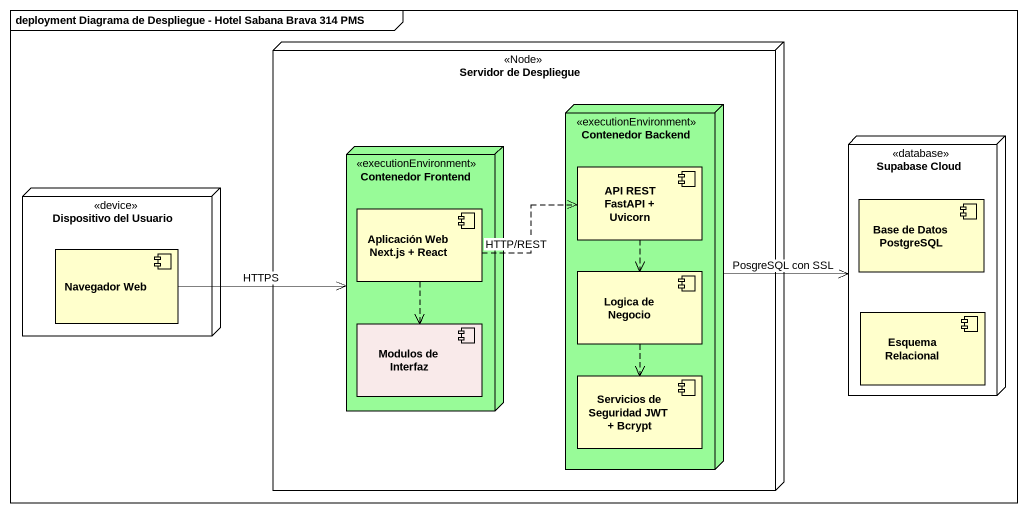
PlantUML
@startuml
mainframe deployment Diagrama de Despliegue - Hotel Sabana Brava 314 PMS
node "Servidor de Despliegue" as Servidor_de_Despliegue <<Node>> {
  node "Contenedor Backend" as Contenedor_Backend <<executionEnvironment>> #98FB98 {
    component "API REST FastAPI + Uvicorn" as API_REST_FastAPI_Uvicorn
    component "Logica de Negocio" as Logica_de_Negocio
    component "Servicios de Seguridad JWT + Bcrypt" as Servicios_de_Seguridad_JWT
  }
  node "Contenedor Frontend" as Contenedor_Frontend <<executionEnvironment>> #98FB98 {
    component "Aplicación Web Next.js + React" as Aplicación_Web_Next_js_React
    component "Modulos de Interfaz" as Modulos_de_Interfaz #F9EAEA
  }
}
node "Supabase Cloud" as Supabase_Cloud <<database>> {
  component "Base de Datos PostgreSQL" as Base_de_Datos_PostgreSQL
  component "Esquema Relacional" as Esquema_Relacional
}
node "Dispositivo del Usuario" as Dispositivo_del_Usuario <<device>> {
  component "Navegador Web" as Navegador_Web
}
Contenedor_Backend -right-> Supabase_Cloud : PosgreSQL con SSL
API_REST_FastAPI_Uvicorn ..> Logica_de_Negocio
Aplicación_Web_Next_js_React .right.> API_REST_FastAPI_Uvicorn : HTTP/REST
Aplicación_Web_Next_js_React ..> Modulos_de_Interfaz
Navegador_Web -right-> Contenedor_Frontend : HTTPS
Logica_de_Negocio ..> Servicios_de_Seguridad_JWT
@enduml
